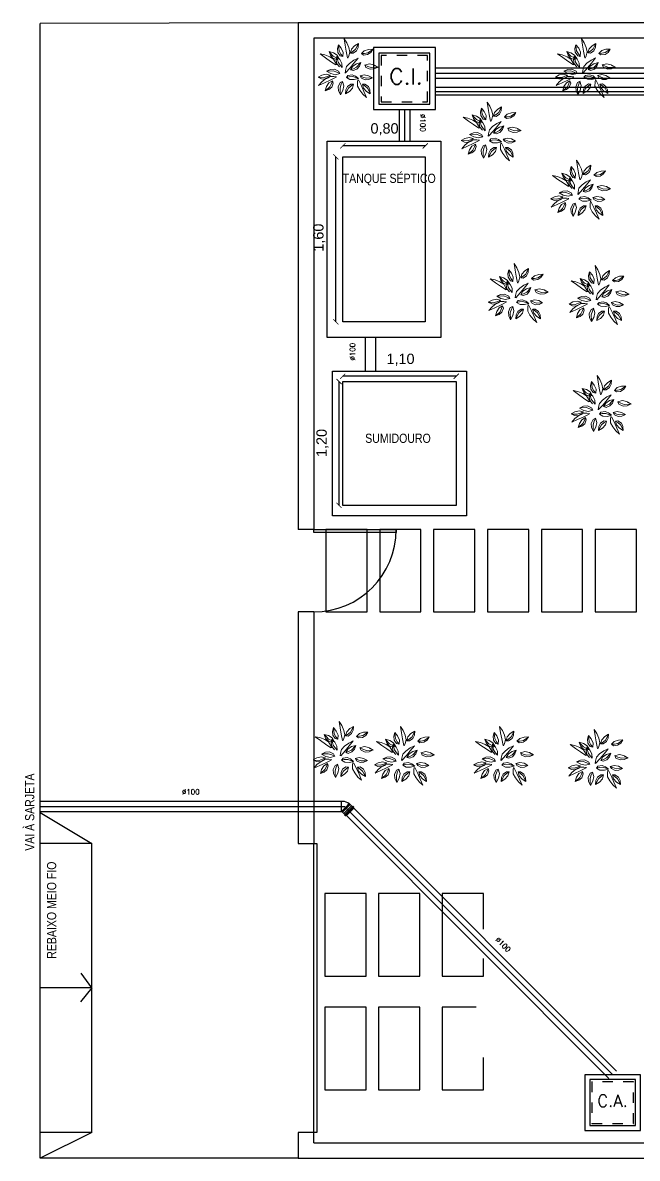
# Model space of a CAD drawing. Header units: millimetres. Extents: x -72 to 578, y 3 to 161.
# Drawn here: x 439.23 to 445.19, y 76.58 to 87.58 of the extents above; entities that cross this region are included whole.
import ezdxf
from ezdxf.enums import TextEntityAlignment as Align

# ---------------------------------------------------------------- set-up
doc = ezdxf.new("R2010")
doc.units = ezdxf.units.MM
doc.linetypes.add('HIDDEN', pattern=[0.375, 0.25, -0.125])
doc.layers.get('0').update_dxf_attribs({"color": 3})
for name, color, linetype in [('-HIDRO', 8, 'Continuous'), ('COTAS', 7, 'Continuous'), ('CTA', 5, 'Continuous'), ('HIDROGRAFIA', 4, 'Continuous'), ('Texto-Tubos', 7, 'Continuous'), ('TigreCad', 3, 'Continuous'), ('Tinterno', 9, 'Continuous')]:
    doc.layers.add(name, color=color, linetype=linetype)
doc.layers.add('E-Lay-9', color=9, linetype='Continuous', lineweight=9)
doc.styles.add('F2', font='ARIALN.TTF')
doc.styles.add('R80', font='simplex.shx', dxfattribs={"height": 12})
doc.styles.get("Standard").update_dxf_attribs({"font": 'arial.ttf'})
doc.styles.add('TCTUBOS-TXT', font='txt.shx')
doc.dimstyles.new('ISO-25', dxfattribs={"dimtxt": 0.1, "dimasz": 0.05, "dimexe": 1.25, "dimexo": 0.625, "dimgap": 0.1, "dimtad": 1, "dimzin": 1, "dimtxsty": 'Standard', "dimblk": 'ARCHTICK', "dimcen": 2.5, "dimse1": 1, "dimse2": 1, "dimazin": 3, "dimtfac": 1, "dimtmove": 0, "dimatfit": 3, "dimldrblk": 'ARCHTICK', "dimfxl": 1, "dimarcsym": 0})

# ---------------------------------------------------------------- blocks, each defined once
blk = doc.blocks.new('arb-pl48')
at = {"color": 8}
for p, q in [((0.059, 0.55), (0.01, 0.624)), ((0.01, 0.624), (0.028, 0.508)), ((-0.106, 0.447), (-0.088, 0.514)), ((-0.1, 0.379), (-0.106, 0.447)), ((-0.088, 0.514), (-0.039, 0.453)), ((-0.076, 0.404), (-0.088, 0.502)), ((-0.039, 0.453), (-0.008, 0.379)), ((0.028, 0.508), (0.047, 0.398)), ((0.095, 0.465), (0.059, 0.55)), ((0.114, 0.385), (0.095, 0.465)), ((0.147, 0.438), (0.127, 0.367)), ((0.201, 0.497), (0.147, 0.438)), ((0.171, 0.397), (0.219, 0.438)), ((0.268, 0.537), (0.201, 0.497)), ((0.219, 0.438), (0.264, 0.526)), ((0.233, 0.407), (0.262, 0.468)), ((0.262, 0.468), (0.268, 0.537)), ((0.374, 0.408), (0.321, 0.357)), ((0.45, 0.432), (0.374, 0.408)), ((0.436, 0.372), (0.519, 0.426)), ((0.528, 0.434), (0.45, 0.432)), ((0.489, 0.376), (0.528, 0.434)), ((-0.334, 0.335), (-0.42, 0.352)), ((-0.42, 0.352), (-0.325, 0.283)), ((-0.247, 0.3), (-0.334, 0.335)), ((-0.325, 0.283), (-0.234, 0.218)), ((-0.231, 0.328), (-0.255, 0.393)), ((-0.255, 0.393), (-0.18, 0.371)), ((-0.182, 0.31), (-0.248, 0.383)), ((-0.178, 0.257), (-0.247, 0.3)), ((-0.234, 0.218), (-0.135, 0.153)), ((-0.188, 0.276), (-0.231, 0.328)), ((-0.118, 0.251), (-0.188, 0.276)), ((-0.125, 0.283), (-0.182, 0.31)), ((-0.18, 0.371), (-0.113, 0.329)), ((-0.144, 0.197), (-0.178, 0.257)), ((-0.131, 0.241), (-0.118, 0.309)), ((-0.119, 0.174), (-0.131, 0.241)), ((-0.075, 0.266), (-0.125, 0.283)), ((-0.118, 0.309), (-0.064, 0.253)), ((-0.076, 0.265), (-0.118, 0.251)), ((-0.097, 0.201), (-0.117, 0.297)), ((-0.113, 0.329), (-0.075, 0.266)), ((-0.057, 0.318), (-0.1, 0.379)), ((-0.045, 0.349), (-0.076, 0.404)), ((-0.064, 0.253), (-0.028, 0.182)), ((-0.015, 0.306), (-0.057, 0.318)), ((-0.014, 0.306), (-0.045, 0.349)), ((-0.008, 0.379), (-0.014, 0.306)), ((0.047, 0.398), (0.071, 0.282)), ((0.077, 0.276), (0.095, 0.318)), ((0.095, 0.318), (0.114, 0.385)), ((0.109, 0.182), (0.184, 0.238)), ((0.127, 0.367), (0.171, 0.397)), ((0.128, 0.367), (0.172, 0.364)), ((0.172, 0.364), (0.233, 0.407)), ((0.184, 0.238), (0.262, 0.277)), ((0.262, 0.277), (0.189, 0.186)), ((0.321, 0.357), (0.375, 0.36)), ((0.322, 0.356), (0.359, 0.331)), ((0.359, 0.331), (0.433, 0.338)), ((0.375, 0.36), (0.436, 0.372)), ((0.433, 0.338), (0.489, 0.376)), ((-0.235, 0.072), (-0.304, 0.039)), ((-0.304, 0.039), (-0.229, -0.002)), ((-0.183, 0.047), (-0.291, 0.042)), ((-0.161, 0.078), (-0.235, 0.072)), ((-0.118, 0.024), (-0.183, 0.047)), ((-0.087, 0.043), (-0.161, 0.078)), ((-0.127, 0.153), (-0.144, 0.197)), ((-0.144, -0.021), (-0.065, 0.001)), ((-0.071, 0.117), (-0.119, 0.174)), ((-0.065, 0.001), (-0.118, 0.024)), ((-0.062, 0.149), (-0.097, 0.201)), ((-0.065, -0.001), (-0.087, 0.043)), ((-0.026, 0.109), (-0.062, 0.149)), ((-0.028, 0.182), (-0.026, 0.109)), ((0.03, 0.009), (0.036, 0.055)), ((0.036, 0.055), (0.053, 0.123)), ((0.118, 0.1), (0.039, 0.011)), ((0.053, 0.123), (0.109, 0.182)), ((0.189, 0.186), (0.118, 0.1)), ((0.167, 0.13), (0.129, 0.067)), ((0.129, 0.067), (0.179, 0.084)), ((0.13, 0.067), (0.172, 0.052)), ((0.234, 0.173), (0.167, 0.13)), ((0.172, 0.052), (0.242, 0.078)), ((0.179, 0.084), (0.236, 0.112)), ((0.309, 0.195), (0.234, 0.173)), ((0.236, 0.112), (0.302, 0.185)), ((0.242, 0.078), (0.286, 0.129)), ((0.286, 0.129), (0.309, 0.195)), ((0.461, 0.174), (0.382, 0.152)), ((0.382, 0.153), (0.404, 0.109)), ((0.382, 0.152), (0.435, 0.128)), ((0.404, 0.109), (0.478, 0.075)), ((0.435, 0.128), (0.5, 0.106)), ((0.546, 0.155), (0.461, 0.174)), ((0.478, 0.075), (0.552, 0.081)), ((0.5, 0.106), (0.608, 0.111)), ((0.621, 0.114), (0.546, 0.155)), ((0.621, 0.111), (0.552, 0.143)), ((0.552, 0.081), (0.621, 0.114)), ((-0.456, -0.066), (-0.387, -0.028)), ((-0.393, -0.096), (-0.456, -0.066)), ((-0.387, -0.149), (-0.445, -0.215)), ((-0.445, -0.215), (-0.338, -0.168)), ((-0.345, -0.073), (-0.444, -0.068)), ((-0.326, -0.101), (-0.393, -0.096)), ((-0.387, -0.028), (-0.31, -0.011)), ((-0.314, -0.092), (-0.387, -0.149)), ((-0.286, -0.052), (-0.345, -0.073)), ((-0.338, -0.168), (-0.237, -0.121)), ((-0.258, -0.07), (-0.326, -0.101)), ((-0.242, -0.053), (-0.314, -0.092)), ((-0.31, -0.011), (-0.238, -0.029)), ((-0.304, -0.236), (-0.261, -0.169)), ((-0.238, -0.029), (-0.286, -0.052)), ((-0.261, -0.169), (-0.198, -0.131)), ((-0.238, -0.03), (-0.258, -0.07)), ((-0.215, -0.181), (-0.243, -0.238)), ((-0.173, -0.054), (-0.242, -0.053)), ((-0.237, -0.121), (-0.131, -0.068)), ((-0.229, -0.002), (-0.144, -0.021)), ((-0.198, -0.131), (-0.215, -0.181)), ((-0.183, -0.174), (-0.209, -0.244)), ((-0.198, -0.132), (-0.183, -0.174)), ((-0.127, -0.06), (-0.173, -0.054)), ((-0.059, -0.163), (-0.093, -0.238)), ((-0.039, -0.194), (-0.062, -0.259)), ((-0.015, -0.142), (-0.059, -0.163)), ((-0.016, -0.142), (-0.039, -0.194)), ((0.006, -0.22), (-0.016, -0.142)), ((0.052, -0.07), (0.081, -0.036)), ((0.052, -0.071), (0.104, -0.06)), ((0.116, -0.106), (0.052, -0.071)), ((0.134, -0.19), (0.073, -0.232)), ((0.081, -0.036), (0.155, -0.023)), ((0.104, -0.06), (0.167, -0.056)), ((0.195, -0.11), (0.116, -0.106)), ((0.179, -0.193), (0.134, -0.19)), ((0.18, -0.193), (0.136, -0.222)), ((0.155, -0.023), (0.218, -0.046)), ((0.16, -0.264), (0.18, -0.193)), ((0.167, -0.056), (0.26, -0.086)), ((0.271, -0.091), (0.195, -0.11)), ((0.218, -0.046), (0.271, -0.091)), ((0.254, -0.157), (0.253, -0.227)), ((0.26, -0.111), (0.254, -0.157)), ((0.321, -0.221), (0.268, -0.116)), ((0.373, -0.022), (0.301, -0.04)), ((0.301, -0.04), (0.349, -0.063)), ((0.302, -0.041), (0.321, -0.081)), ((0.321, -0.081), (0.389, -0.112)), ((0.361, -0.264), (0.341, -0.193)), ((0.341, -0.193), (0.385, -0.222)), ((0.342, -0.193), (0.386, -0.19)), ((0.349, -0.063), (0.409, -0.084)), ((0.45, -0.039), (0.373, -0.022)), ((0.386, -0.19), (0.447, -0.232)), ((0.389, -0.112), (0.456, -0.107)), ((0.409, -0.084), (0.507, -0.079)), ((0.519, -0.077), (0.45, -0.039)), ((0.456, -0.107), (0.519, -0.077)), ((-0.326, -0.311), (-0.304, -0.236)), ((-0.26, -0.287), (-0.326, -0.311)), ((-0.243, -0.238), (-0.316, -0.304)), ((-0.209, -0.244), (-0.26, -0.287)), ((-0.093, -0.238), (-0.087, -0.311)), ((-0.087, -0.311), (-0.054, -0.381)), ((-0.062, -0.259), (-0.057, -0.368)), ((-0.054, -0.381), (-0.013, -0.305)), ((-0.013, -0.305), (0.006, -0.22)), ((0.045, -0.293), (0.039, -0.363)), ((0.039, -0.363), (0.106, -0.322)), ((0.088, -0.264), (0.043, -0.351)), ((0.073, -0.232), (0.045, -0.293)), ((0.136, -0.222), (0.088, -0.264)), ((0.106, -0.322), (0.16, -0.264)), ((0.253, -0.227), (0.292, -0.299)), ((0.292, -0.299), (0.349, -0.372)), ((0.368, -0.323), (0.321, -0.221)), ((0.349, -0.372), (0.415, -0.43)), ((0.415, -0.322), (0.361, -0.264)), ((0.415, -0.43), (0.368, -0.323)), ((0.385, -0.222), (0.433, -0.264)), ((0.482, -0.363), (0.415, -0.322)), ((0.433, -0.264), (0.477, -0.351)), ((0.447, -0.232), (0.476, -0.293)), ((0.476, -0.293), (0.482, -0.363))]:
    blk.add_line(p, q, dxfattribs=at)
blk = doc.blocks.new('A$C55E71383')
at = {"layer": 'E-Lay-9', "color": 0, "xscale": 0.5399999999999991, "yscale": 0.5399999999999991, "zscale": 0.5399999999999991, "rotation": 179.9999999999999}
blk.add_blockref('arb-pl48', (0, 0), dxfattribs=at)
blk = doc.blocks.new('inp_cx')
for p, q in [((40, 40), (-40, 40)), ((-40, 40), (-40, -40)), ((40, -40), (40, 40)), ((-40, -40), (40, -40))]:
    blk.add_line(p, q)
at = {"color": 1, "linetype": 'Continuous', "ltscale": 0.5}
for p, q in [((33, 33), (-33, 33)), ((-33, 33), (-33, -33)), ((33, -33), (33, 33)), ((-33, -33), (33, -33))]:
    blk.add_line(p, q, dxfattribs=at)
at = {"color": 1, "linetype": 'HIDDEN', "ltscale": 0.5}
for p, q in [((30, 30), (-30, 30)), ((-30, 30), (-30, -30)), ((30, -30), (30, 30)), ((-30, -30), (30, -30))]:
    blk.add_line(p, q, dxfattribs=at)
at = {"style": 'R80'}
blk.add_text('C.I.', height=20.59, dxfattribs=at).set_placement((-19.6, -7.5))
blk = doc.blocks.new('_cxareia')
for p, q in [((40, 40), (-40, 40)), ((-40, 40), (-40, -40)), ((40, -40), (40, 40)), ((-40, -40), (40, -40))]:
    blk.add_line(p, q)
at = {"color": 1, "linetype": 'Continuous', "ltscale": 0.5}
for p, q in [((33, 33), (-33, 33)), ((-33, 33), (-33, -33)), ((33, -33), (33, 33)), ((-33, -33), (33, -33))]:
    blk.add_line(p, q, dxfattribs=at)
at = {"color": 1, "linetype": 'HIDDEN', "ltscale": 0.5}
for p, q in [((30, 30), (-30, 30)), ((-30, 30), (-30, -30)), ((30, -30), (30, 30)), ((-30, -30), (30, -30))]:
    blk.add_line(p, q, dxfattribs=at)
at = {"style": 'R80'}
blk.add_text('C.A.', height=17.28, dxfattribs=at).set_placement((-22, -6.1))
blk = doc.blocks.new('j4n100p')
at = {"layer": 'TigreCad'}
for p, q in [((-49, 23), (-58, 14)), ((13, 52), (10, 52)), ((10, 51), (10, 52)), ((10, 52), (10, 0)), ((10, 51), (10, 0)), ((10, -54), (10, 0)), ((13, 51), (13, 52)), ((13, 52), (13, 0)), ((19, 51), (13, 51)), ((13, 51), (13, 0)), ((13, -56), (13, 0)), ((21, 53), (19, 51)), ((41, 53), (21, 53)), ((21, 53), (21, -53)), ((53, 53), (41, 53)), ((41, 53), (41, 53)), ((41, 53), (41, -53)), ((41, 53), (41, -53)), ((55, 57), (54, 54)), ((65, 58), (56, 58)), ((56, 57), (56, -57)), ((65, 57), (65, -57)), ((66, 57), (67, 54)), ((72, 53), (68, 53)), ((72, 53), (72, -53)), ((19, -53), (14, -58)), ((21, -53), (21, -53)), ((41, -53), (21, -53)), ((53, -53), (41, -53)), ((41, -53), (41, -53)), ((55, -57), (54, -54)), ((65, -58), (56, -58)), ((66, -57), (67, -54)), ((72, -53), (68, -53))]:
    blk.add_line(p, q, dxfattribs=at)
for centre, radius, start, end in [((20, -46), 97.2, 96.0987, 135), ((53, 54), 1, 270, 355), ((56, 57), 1, 90, 175), ((65, 57), 1, 15, 90), ((68, 54), 1, 195, 270), ((20, -54), 1.5, 45, 135), ((53, -54), 1, 5, 90), ((56, -57), 1, 185, 270), ((65, -57), 1, 270, 345), ((68, -54), 1, 90, 165)]:
    blk.add_arc(centre, radius, start, end, dxfattribs=at)
at = {"layer": 'Tinterno'}
for p, q in [((14, -58), (-58, 14)), ((10, -54), (10, 0)), ((13, -53), (13, 0)), ((19, 51), (19, -53)), ((54, 53), (54, -53)), ((67, 53), (67, -53))]:
    blk.add_line(p, q, dxfattribs=at)
blk = doc.blocks.new('_ArchTick')
at = {"color": 0, "linetype": 'ByBlock', "const_width": 0.15}
blk.add_lwpolyline([(-0.5, -0.5), (0.5, 0.5)], dxfattribs=at)
blk = doc.blocks.new('*D487')
at = {"layer": 'COTAS', "color": 0, "lineweight": -2, "transparency": 16777216}
blk.add_line((443.136, 86.389), (442.336, 86.389), dxfattribs=at)
at = {"layer": 'Defpoints', "color": 0, "transparency": 16777216}
for p in [(442.336, 86.389), (442.336, 86.284), (443.136, 86.284)]:
    blk.add_point(p, dxfattribs=at)
at = {"layer": 'COTAS', "color": 0, "lineweight": -2, "transparency": 16777216, "xscale": 0.05, "yscale": 0.05, "zscale": 0.05, "rotation": 180}
blk.add_blockref('_ArchTick', (442.336, 86.389), dxfattribs=at)
at = {"layer": 'COTAS', "color": 0, "lineweight": -2, "transparency": 16777216, "xscale": 0.05, "yscale": 0.05, "zscale": 0.05}
blk.add_blockref('_ArchTick', (443.136, 86.389), dxfattribs=at)
at = {"layer": 'COTAS', "color": 0, "transparency": 16777216, "insert": (442.741, 86.549), "char_height": 0.1, "attachment_point": 5}
blk.add_mtext('0,80', dxfattribs=at)
blk = doc.blocks.new('*D488')
at = {"layer": 'COTAS', "color": 0, "lineweight": -2, "transparency": 16777216}
blk.add_line((442.269, 84.684), (442.269, 86.284), dxfattribs=at)
at = {"layer": 'Defpoints', "color": 0, "transparency": 16777216}
for p in [(442.269, 86.284), (443.136, 86.284), (443.136, 84.684)]:
    blk.add_point(p, dxfattribs=at)
at = {"layer": 'COTAS', "color": 0, "lineweight": -2, "transparency": 16777216, "xscale": 0.05, "yscale": 0.05, "zscale": 0.05}
for p, rotation in [((442.269, 86.284), 90), ((442.269, 84.684), 270)]:
    blk.add_blockref('_ArchTick', p, dxfattribs=dict(at, rotation=rotation))
at = {"layer": 'COTAS', "color": 0, "transparency": 16777216, "insert": (442.109, 85.5), "char_height": 0.1, "attachment_point": 5, "rotation": 90}
blk.add_mtext('1,60', dxfattribs=at)
blk = doc.blocks.new('*D489')
at = {"layer": 'COTAS', "color": 0, "lineweight": -2, "transparency": 16777216}
blk.add_line((443.436, 84.157), (442.336, 84.157), dxfattribs=at)
at = {"layer": 'Defpoints', "color": 0, "transparency": 16777216}
for p in [(442.336, 84.157), (442.336, 84.106), (443.436, 84.106)]:
    blk.add_point(p, dxfattribs=at)
at = {"layer": 'COTAS', "color": 0, "lineweight": -2, "transparency": 16777216, "xscale": 0.05, "yscale": 0.05, "zscale": 0.05, "rotation": 180}
blk.add_blockref('_ArchTick', (442.336, 84.157), dxfattribs=at)
at = {"layer": 'COTAS', "color": 0, "lineweight": -2, "transparency": 16777216, "xscale": 0.05, "yscale": 0.05, "zscale": 0.05}
blk.add_blockref('_ArchTick', (443.436, 84.157), dxfattribs=at)
at = {"layer": 'COTAS', "color": 0, "transparency": 16777216, "insert": (442.896, 84.317), "char_height": 0.1, "attachment_point": 5}
blk.add_mtext('1,10', dxfattribs=at)
blk = doc.blocks.new('*D490')
at = {"layer": 'COTAS', "color": 0, "lineweight": -2, "transparency": 16777216}
blk.add_line((442.3, 82.906), (442.3, 84.106), dxfattribs=at)
at = {"layer": 'Defpoints', "color": 0, "transparency": 16777216}
for p in [(442.3, 84.106), (442.336, 84.106), (442.336, 82.906)]:
    blk.add_point(p, dxfattribs=at)
at = {"layer": 'COTAS', "color": 0, "lineweight": -2, "transparency": 16777216, "xscale": 0.05, "yscale": 0.05, "zscale": 0.05}
for p, rotation in [((442.3, 84.106), 90), ((442.3, 82.906), 270)]:
    blk.add_blockref('_ArchTick', p, dxfattribs=dict(at, rotation=rotation))
at = {"layer": 'COTAS', "color": 0, "transparency": 16777216, "insert": (442.14, 83.511), "char_height": 0.1, "attachment_point": 5, "rotation": 90}
blk.add_mtext('1,20', dxfattribs=at)

msp = doc.modelspace()

# ---------------------------------------------------------------- linework, layer by layer
at = {"layer": '-HIDRO', "color": 8, "ltscale": 0.5}
for p, q in [((441.905, 87.582), (439.405, 87.575)), ((439.405, 76.582), (439.405, 87.575)), ((439.405, 79.932), (439.905, 79.632)), ((439.905, 79.632), (439.405, 79.632)), ((439.905, 76.832), (439.905, 79.632)), ((439.905, 78.232), (439.8, 78.375)), ((439.905, 78.232), (439.405, 78.232)), ((439.905, 78.232), (439.793, 78.096)), ((439.905, 76.832), (439.405, 76.832)), ((439.905, 76.832), (439.405, 76.582)), ((441.905, 76.582), (439.405, 76.582))]:
    msp.add_line(p, q, dxfattribs=at)
at = {"layer": '-HIDRO'}
for p, q in [((457.405, 87.582), (441.905, 87.582)), ((441.905, 87.582), (441.905, 82.674)), ((442.055, 87.432), (442.055, 82.674)), ((446.055, 87.432), (442.055, 87.432)), ((441.905, 82.774), (441.905, 82.674)), ((442.055, 82.774), (442.055, 82.674)), ((442.055, 82.674), (441.905, 82.674)), ((441.905, 81.874), (441.905, 79.632)), ((442.055, 81.874), (441.905, 81.874)), ((442.055, 81.874), (442.055, 79.632)), ((441.905, 79.632), (442.055, 79.632)), ((441.905, 76.832), (441.905, 76.582)), ((442.055, 76.832), (441.905, 76.832)), ((442.055, 76.732), (442.055, 76.832)), ((442.055, 76.732), (448.105, 76.732)), ((441.905, 76.582), (457.405, 76.582))]:
    msp.add_line(p, q, dxfattribs=at)
msp.add_lwpolyline([(442.055, 82.674), (442.855, 82.674), (442.855, 82.644), (442.055, 82.644)], close=True, dxfattribs=at)
at = {"layer": '-HIDRO', "color": 8, "linetype": 'Continuous'}
for points in [[(442.572, 81.874), (442.572, 82.674), (442.172, 82.674), (442.172, 81.874), (442.572, 81.874), (442.572, 82.044)], [(443.094, 81.874), (443.094, 82.674), (442.694, 82.674), (442.694, 81.874), (443.094, 81.874), (443.094, 82.044)], [(443.616, 81.874), (443.616, 82.674), (443.216, 82.674), (443.216, 81.874), (443.616, 81.874), (443.616, 82.044)], [(444.138, 81.874), (444.138, 82.674), (443.738, 82.674), (443.738, 81.874), (444.138, 81.874), (444.138, 82.044)], [(444.661, 81.874), (444.661, 82.674), (444.261, 82.674), (444.261, 81.874), (444.661, 81.874), (444.661, 82.044)], [(445.183, 81.874), (445.183, 82.674), (444.783, 82.674), (444.783, 81.874), (445.183, 81.874), (445.183, 82.044)], [(442.562, 78.346), (442.562, 79.146), (442.162, 79.146), (442.162, 78.346), (442.562, 78.346), (442.562, 78.516)], [(443.084, 78.346), (443.084, 79.146), (442.684, 79.146), (442.684, 78.346), (443.084, 78.346), (443.084, 78.516)], [(443.7, 78.801), (443.7, 79.146), (443.3, 79.146), (443.3, 78.346), (443.7, 78.346), (443.7, 78.516)], [(443.63, 78.046), (443.3, 78.046), (443.3, 77.246), (443.7, 77.246), (443.7, 77.558)]]:
    msp.add_lwpolyline(points, dxfattribs=at)
at = {"layer": '-HIDRO', "ltscale": 0.05}
msp.add_lwpolyline([(442.085, 76.832), (442.055, 76.832), (442.055, 79.632), (442.085, 79.632)], close=True, dxfattribs=at)
at = {"layer": '-HIDRO', "color": 8, "linetype": 'Continuous'}
for points in [[(442.562, 78.046), (442.162, 78.046), (442.162, 77.246), (442.562, 77.246)], [(443.084, 78.046), (442.684, 78.046), (442.684, 77.246), (443.084, 77.246)]]:
    msp.add_lwpolyline(points, close=True, dxfattribs=at)
at = {"layer": '-HIDRO'}
msp.add_arc((442.055, 82.674), 0.8, 270, 0, dxfattribs=at)
at = {"layer": 'CTA'}
for p, q in [((448.462, 87.091), (443.234, 87.091)), ((443.234, 86.917), (445.896, 86.917)), ((442.934, 86.741), (442.934, 86.434)), ((442.356, 79.988), (439.405, 79.988)), ((442.356, 79.988), (444.952, 77.391))]:
    msp.add_line(p, q, dxfattribs=at)
at = {"layer": 'TigreCad'}
for p, q in [((445.843, 87.142), (443.234, 87.142)), ((445.843, 87.041), (443.234, 87.041)), ((445.822, 86.955), (443.234, 86.955)), ((445.898, 86.879), (443.234, 86.879)), ((442.884, 86.741), (442.884, 86.434)), ((442.985, 86.741), (442.985, 86.434)), ((442.552, 84.534), (442.552, 84.206)), ((442.654, 84.534), (442.654, 84.206)), ((442.325, 80.038), (439.405, 80.038)), ((444.988, 77.427), (442.443, 79.972)), ((442.325, 79.937), (439.405, 79.937)), ((444.916, 77.355), (442.371, 79.901))]:
    msp.add_line(p, q, dxfattribs=at)
for points in [[(443.286, 84.534), (442.186, 84.534), (442.186, 86.434), (443.286, 86.434)], [(443.136, 84.684), (442.336, 84.684), (442.336, 86.284), (443.136, 86.284)], [(443.536, 82.806), (442.236, 82.806), (442.236, 84.206), (443.536, 84.206)], [(443.436, 82.906), (442.336, 82.906), (442.336, 84.106), (443.436, 84.106)]]:
    msp.add_lwpolyline(points, close=True, dxfattribs=at)

# ---------------------------------------------------------------- block references
at = {"layer": '-HIDRO', "rotation": 180}
for p in [(442.343, 87.09), (444.644, 87.091), (443.729, 86.477), (444.597, 85.912), (443.992, 84.911), (444.776, 84.892), (444.795, 83.828), (442.295, 80.476), (442.889, 80.429), (443.851, 80.429), (444.766, 80.4)]:
    msp.add_blockref('A$C55E71383', p, dxfattribs=at)
at = {"layer": 'HIDROGRAFIA'}
for name, p, xscale, yscale, zscale in [('inp_cx', (442.934, 87.041), 0.007500000000163709, 0.007500000000163709, 0.007500000000163709), ('_cxareia', (444.952, 77.121), 0.006750000000465661, 0.006750000000465661, 0.006750000000465661)]:
    msp.add_blockref(name, p, dxfattribs=dict(at, xscale=xscale, yscale=yscale, zscale=zscale))
at = {"layer": 'TigreCad', "xscale": 0.001, "yscale": 0.001, "zscale": 0.001, "rotation": 314.9999999999792}
msp.add_blockref('j4n100p', (442.356, 79.988), dxfattribs=at)

# ---------------------------------------------------------------- texts
at = {"layer": '-HIDRO', "color": 7, "linetype": 'Continuous', "style": 'F2'}
for s, height, p in [('TANQUE SÉPTICO', 0.08906, (442.336, 86.119)), ('SUMIDOURO', 0.0891, (442.554, 83.601))]:
    msp.add_text(s, height=height, dxfattribs=at).set_placement(p, align=Align.TOP_LEFT)
for s, p in [('VAI À SARJETA', (439.258, 79.561)), ('REBAIXO MEIO FIO', (439.47, 78.515))]:
    msp.add_text(s, height=0.08906, rotation=90, dxfattribs=at).set_placement(p, align=Align.TOP_LEFT)
at = {"layer": 'Texto-Tubos', "style": 'TCTUBOS-TXT'}
for rotation, p in [(270, (443.087, 86.612)), (90, (442.456, 84.395)), (360, (440.863, 80.106)), (315, (443.873, 78.635))]:
    msp.add_text('%%C100', height=0.05, rotation=rotation, dxfattribs=at).set_placement(p, align=Align.CENTER)

# ---------------------------------------------------------------- dimensions: what is measured, and where the dimension line sits
at = {"layer": 'COTAS'}
for base, p1, p2, angle, picture, middle in [((442.336, 86.389), (443.136, 86.284), (442.336, 86.284), 180, '*D487', (442.741, 86.389)), ((442.269, 86.284), (443.136, 84.684), (443.136, 86.284), 270, '*D488', (442.269, 85.5)), ((442.336, 84.157), (443.436, 84.106), (442.336, 84.106), 180, '*D489', (442.896, 84.157)), ((442.3, 84.106), (442.336, 82.906), (442.336, 84.106), 270, '*D490', (442.3, 83.511))]:
    dim = msp.add_linear_dim(base=base, p1=p1, p2=p2, angle=angle, dimstyle='ISO-25', dxfattribs=at)
    dim.commit()
    dim.dimension.update_dxf_attribs({"geometry": picture, "text_midpoint": middle, "dimtype": 160})

doc.saveas('drawing.dxf')
